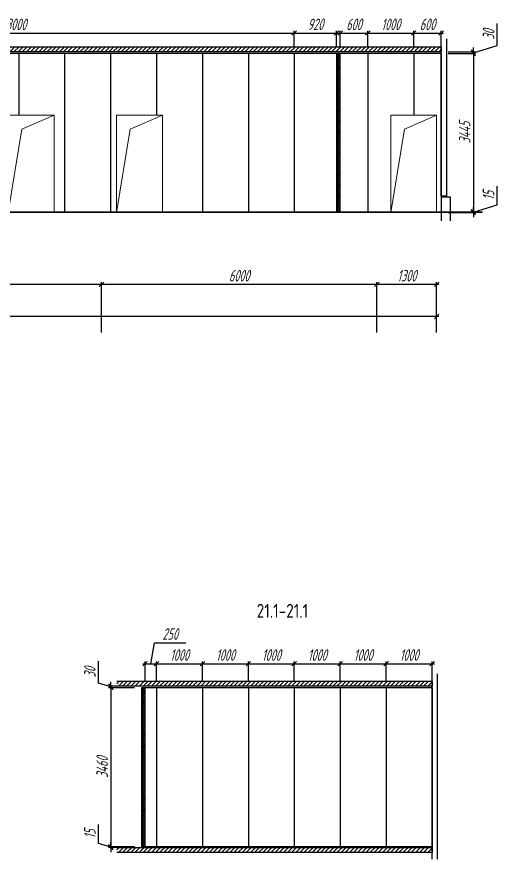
# Model space of a CAD drawing. Header units: millimetres. Extents: x -138350 to 909539, y -253833 to 111767.
# Drawn here: x 177314 to 187773, y -163385 to -145063 of the extents above; entities that cross this region are included whole.
import ezdxf

# ---------------------------------------------------------------- set-up
doc = ezdxf.new("R2010")
doc.units = ezdxf.units.MM
for name, color, linetype, lineweight in [('_Окна_двери', 131, 'Continuous', 15), ('_Оси', 90, 'Continuous', 13), ('_Размеры', 120, 'Continuous', 13), ('_Сендвичи', 230, 'Continuous', 30), ('_Стены', 7, 'Continuous', 30), ('_Сэндвичи штрих', 7, 'Continuous', 5), ('_Текст', 141, 'Continuous', 20), ('выноска', 7, 'Continuous', 13), ('тонкие', 221, 'Continuous', 13)]:
    doc.layers.add(name, color=color, linetype=linetype, lineweight=lineweight)
doc.styles.add('Museo sans', font='CS_Gost2304.shx')
doc.styles.add('СПДС_размеры', font='spdswin.shx', dxfattribs={"width": 0.8, "oblique": 15})
doc.dimstyles.new('СПДС', dxfattribs={"dimtxt": 2.5, "dimasz": 1, "dimexe": 0.5, "dimexo": 1.5, "dimtad": 1, "dimdec": 0, "dimtxsty": 'СПДС_размеры', "dimblk": 'OBLIQUE', "dimcen": 2.5, "dimdle": 0.5, "dimadec": 8, "dimazin": 0, "dimtfac": 1, "dimtdec": 0, "dimtix": 1, "dimtmove": 0, "dimatfit": 3, "dimfxl": 1, "dimarcsym": 0})

# ---------------------------------------------------------------- blocks, each defined once
blk = doc.blocks.new('_Oblique')
at = {"layer": 'выноска', "color": 0, "lineweight": -2}
blk.add_line((-0.5, -0.5), (0.5, 0.5), dxfattribs=at)
blk = doc.blocks.new('*D512')
at = {"layer": '_Оси', "color": 0, "lineweight": -2, "transparency": 16777216}
for p, q in [((186505, -151582), (167105, -151582)), ((167155, -151932), (167155, -151532)), ((186455, -151932), (186455, -151532))]:
    blk.add_line(p, q, dxfattribs=at)
at = {"layer": 'Defpoints', "color": 0, "transparency": 16777216}
for p in [(167155, -151582), (167155, -152082), (186455, -152082)]:
    blk.add_point(p, dxfattribs=at)
at = {"layer": '_Оси', "color": 0, "lineweight": -2, "transparency": 16777216, "xscale": 100, "yscale": 100, "zscale": 100, "rotation": 180}
blk.add_blockref('_Oblique', (167155, -151582), dxfattribs=at)
at = {"layer": '_Оси', "color": 0, "lineweight": -2, "transparency": 16777216, "xscale": 100, "yscale": 100, "zscale": 100}
blk.add_blockref('_Oblique', (186455, -151582), dxfattribs=at)
at = {"layer": '_Оси', "color": 0, "lineweight": 25, "transparency": 16777216, "insert": (176805, -151394.5), "char_height": 250, "attachment_point": 5, "style": 'СПДС_размеры'}
blk.add_mtext('19300', dxfattribs=at)
blk = doc.blocks.new('*D513')
at = {"layer": '_Оси', "color": 0, "lineweight": -2, "transparency": 16777216}
for p, q in [((186505, -150882), (185105, -150882)), ((185155, -151932), (185155, -150832)), ((186455, -151932), (186455, -150832))]:
    blk.add_line(p, q, dxfattribs=at)
at = {"layer": 'Defpoints', "color": 0, "transparency": 16777216}
for p in [(185155, -150882), (185155, -152082), (186455, -152082)]:
    blk.add_point(p, dxfattribs=at)
at = {"layer": '_Оси', "color": 0, "lineweight": -2, "transparency": 16777216, "xscale": 100, "yscale": 100, "zscale": 100, "rotation": 180}
blk.add_blockref('_Oblique', (185155, -150882), dxfattribs=at)
at = {"layer": '_Оси', "color": 0, "lineweight": -2, "transparency": 16777216, "xscale": 100, "yscale": 100, "zscale": 100}
blk.add_blockref('_Oblique', (186455, -150882), dxfattribs=at)
at = {"layer": '_Оси', "color": 0, "lineweight": 25, "transparency": 16777216, "insert": (185805, -150694.5), "char_height": 250, "attachment_point": 5, "style": 'СПДС_размеры'}
blk.add_mtext('1300', dxfattribs=at)
blk = doc.blocks.new('*D514')
at = {"layer": '_Оси', "color": 0, "lineweight": -2, "transparency": 16777216}
for p, q in [((185205, -150882), (179105, -150882)), ((179155, -151932), (179155, -150832)), ((185155, -151932), (185155, -150832))]:
    blk.add_line(p, q, dxfattribs=at)
at = {"layer": 'Defpoints', "color": 0, "transparency": 16777216}
for p in [(179155, -150882), (179155, -152082), (185155, -152082)]:
    blk.add_point(p, dxfattribs=at)
at = {"layer": '_Оси', "color": 0, "lineweight": -2, "transparency": 16777216, "xscale": 100, "yscale": 100, "zscale": 100, "rotation": 180}
blk.add_blockref('_Oblique', (179155, -150882), dxfattribs=at)
at = {"layer": '_Оси', "color": 0, "lineweight": -2, "transparency": 16777216, "xscale": 100, "yscale": 100, "zscale": 100}
blk.add_blockref('_Oblique', (185155, -150882), dxfattribs=at)
at = {"layer": '_Оси', "color": 0, "lineweight": 25, "transparency": 16777216, "insert": (182155, -150694.5), "char_height": 250, "attachment_point": 5, "style": 'СПДС_размеры'}
blk.add_mtext('6000', dxfattribs=at)
blk = doc.blocks.new('*D515')
at = {"layer": '_Оси', "color": 0, "lineweight": -2, "transparency": 16777216}
for p, q in [((179205, -150882), (173105, -150882)), ((173155, -151932), (173155, -150832)), ((179155, -151932), (179155, -150832))]:
    blk.add_line(p, q, dxfattribs=at)
at = {"layer": 'Defpoints', "color": 0, "transparency": 16777216}
for p in [(173155, -150882), (173155, -152082), (179155, -152082)]:
    blk.add_point(p, dxfattribs=at)
at = {"layer": '_Оси', "color": 0, "lineweight": -2, "transparency": 16777216, "xscale": 100, "yscale": 100, "zscale": 100, "rotation": 180}
blk.add_blockref('_Oblique', (173155, -150882), dxfattribs=at)
at = {"layer": '_Оси', "color": 0, "lineweight": -2, "transparency": 16777216, "xscale": 100, "yscale": 100, "zscale": 100}
blk.add_blockref('_Oblique', (179155, -150882), dxfattribs=at)
at = {"layer": '_Оси', "color": 0, "lineweight": 25, "transparency": 16777216, "insert": (176155, -150694.5), "char_height": 250, "attachment_point": 5, "style": 'СПДС_размеры'}
blk.add_mtext('6000', dxfattribs=at)
blk = doc.blocks.new('*U479')
at = {"color": 0, "ltscale": 100}
blk.add_lwpolyline([(0, 0), (1000, 0), (1000, 2115), (0, 2115)], close=True, dxfattribs=at)
blk.add_lwpolyline([(1000, 2115), (300, 1815), (0, 0)], dxfattribs=at)
blk = doc.blocks.new('*D520')
at = {"layer": '_Размеры', "color": 0, "lineweight": -2, "ltscale": 100, "transparency": 16777216}
for p, q in [((170305, -145415), (183405, -145415)), ((170355, -145708), (170355, -145365)), ((183355, -145708), (183355, -145365))]:
    blk.add_line(p, q, dxfattribs=at)
at = {"layer": 'Defpoints', "color": 0, "ltscale": 100, "transparency": 16777216}
for p in [(183355, -145415), (170355, -145858), (183355, -145858)]:
    blk.add_point(p, dxfattribs=at)
at = {"layer": '_Размеры', "color": 0, "lineweight": -2, "ltscale": 100, "transparency": 16777216, "xscale": 100, "yscale": 100, "zscale": 100, "rotation": 180}
blk.add_blockref('_Oblique', (170355, -145415), dxfattribs=at)
at = {"layer": '_Размеры', "color": 0, "lineweight": -2, "ltscale": 100, "transparency": 16777216, "xscale": 100, "yscale": 100, "zscale": 100}
blk.add_blockref('_Oblique', (183355, -145415), dxfattribs=at)
at = {"layer": '_Размеры', "color": 0, "ltscale": 100, "transparency": 16777216, "insert": (176855, -145227.5), "char_height": 250, "attachment_point": 5, "style": 'СПДС_размеры'}
blk.add_mtext('1000х13=13000', dxfattribs=at)
blk = doc.blocks.new('*D521')
at = {"layer": '_Размеры', "color": 0, "lineweight": -2, "ltscale": 100, "transparency": 16777216}
for p, q in [((183305, -145415), (184325, -145415)), ((183355, -145708), (183355, -145365)), ((184275, -145708), (184275, -145365))]:
    blk.add_line(p, q, dxfattribs=at)
at = {"layer": 'Defpoints', "color": 0, "ltscale": 100, "transparency": 16777216}
for p in [(184275, -145415), (183355, -145858), (184275, -145858)]:
    blk.add_point(p, dxfattribs=at)
at = {"layer": '_Размеры', "color": 0, "lineweight": -2, "ltscale": 100, "transparency": 16777216, "xscale": 100, "yscale": 100, "zscale": 100, "rotation": 180}
blk.add_blockref('_Oblique', (183355, -145415), dxfattribs=at)
at = {"layer": '_Размеры', "color": 0, "lineweight": -2, "ltscale": 100, "transparency": 16777216, "xscale": 100, "yscale": 100, "zscale": 100}
blk.add_blockref('_Oblique', (184275, -145415), dxfattribs=at)
at = {"layer": '_Размеры', "color": 0, "ltscale": 100, "transparency": 16777216, "insert": (183815, -145227.5), "char_height": 250, "attachment_point": 5, "style": 'СПДС_размеры'}
blk.add_mtext('920', dxfattribs=at)
blk = doc.blocks.new('*D522')
at = {"layer": '_Размеры', "color": 0, "lineweight": -2, "ltscale": 100, "transparency": 16777216}
for p, q in [((184305, -145415), (185005, -145415)), ((184355, -145708), (184355, -145365)), ((184955, -145708), (184955, -145365))]:
    blk.add_line(p, q, dxfattribs=at)
at = {"layer": 'Defpoints', "color": 0, "ltscale": 100, "transparency": 16777216}
for p in [(184955, -145415), (184355, -145858), (184955, -145858)]:
    blk.add_point(p, dxfattribs=at)
at = {"layer": '_Размеры', "color": 0, "lineweight": -2, "ltscale": 100, "transparency": 16777216, "xscale": 100, "yscale": 100, "zscale": 100, "rotation": 180}
blk.add_blockref('_Oblique', (184355, -145415), dxfattribs=at)
at = {"layer": '_Размеры', "color": 0, "lineweight": -2, "ltscale": 100, "transparency": 16777216, "xscale": 100, "yscale": 100, "zscale": 100}
blk.add_blockref('_Oblique', (184955, -145415), dxfattribs=at)
at = {"layer": '_Размеры', "color": 0, "ltscale": 100, "transparency": 16777216, "insert": (184655, -145227.5), "char_height": 250, "attachment_point": 5, "style": 'СПДС_размеры'}
blk.add_mtext('600', dxfattribs=at)
blk = doc.blocks.new('*D523')
at = {"layer": '_Размеры', "color": 0, "lineweight": -2, "ltscale": 100, "transparency": 16777216}
for p, q in [((184905, -145415), (186005, -145415)), ((184955, -145708), (184955, -145365)), ((185955, -145708), (185955, -145365))]:
    blk.add_line(p, q, dxfattribs=at)
at = {"layer": 'Defpoints', "color": 0, "ltscale": 100, "transparency": 16777216}
for p in [(185955, -145415), (184955, -145858), (185955, -145858)]:
    blk.add_point(p, dxfattribs=at)
at = {"layer": '_Размеры', "color": 0, "lineweight": -2, "ltscale": 100, "transparency": 16777216, "xscale": 100, "yscale": 100, "zscale": 100, "rotation": 180}
blk.add_blockref('_Oblique', (184955, -145415), dxfattribs=at)
at = {"layer": '_Размеры', "color": 0, "lineweight": -2, "ltscale": 100, "transparency": 16777216, "xscale": 100, "yscale": 100, "zscale": 100}
blk.add_blockref('_Oblique', (185955, -145415), dxfattribs=at)
at = {"layer": '_Размеры', "color": 0, "ltscale": 100, "transparency": 16777216, "insert": (185455, -145227.5), "char_height": 250, "attachment_point": 5, "style": 'СПДС_размеры'}
blk.add_mtext('1000', dxfattribs=at)
blk = doc.blocks.new('*D524')
at = {"layer": '_Размеры', "color": 0, "lineweight": -2, "ltscale": 100, "transparency": 16777216}
for p, q in [((185905, -145415), (186605, -145415)), ((185955, -145708), (185955, -145365)), ((186555, -145708), (186555, -145365))]:
    blk.add_line(p, q, dxfattribs=at)
at = {"layer": 'Defpoints', "color": 0, "ltscale": 100, "transparency": 16777216}
for p in [(186555, -145415), (185955, -145858), (186555, -145858)]:
    blk.add_point(p, dxfattribs=at)
at = {"layer": '_Размеры', "color": 0, "lineweight": -2, "ltscale": 100, "transparency": 16777216, "xscale": 100, "yscale": 100, "zscale": 100, "rotation": 180}
blk.add_blockref('_Oblique', (185955, -145415), dxfattribs=at)
at = {"layer": '_Размеры', "color": 0, "lineweight": -2, "ltscale": 100, "transparency": 16777216, "xscale": 100, "yscale": 100, "zscale": 100}
blk.add_blockref('_Oblique', (186555, -145415), dxfattribs=at)
at = {"layer": '_Размеры', "color": 0, "ltscale": 100, "transparency": 16777216, "insert": (186255, -145227.5), "char_height": 250, "attachment_point": 5, "style": 'СПДС_размеры'}
blk.add_mtext('600', dxfattribs=at)
blk = doc.blocks.new('*D525')
at = {"layer": '_Размеры', "color": 0, "lineweight": -2, "ltscale": 100, "transparency": 16777216}
for p, q in [((187773, -145687), (187773, -145207)), ((186705, -145828), (187304, -145828)), ((187254, -145843), (187773, -145687)), ((187254, -145828), (187254, -145728)), ((187254, -145828), (187254, -145858)), ((187254, -145828), (187254, -145858)), ((186705, -145858), (187304, -145858)), ((187254, -145858), (187254, -145958))]:
    blk.add_line(p, q, dxfattribs=at)
at = {"layer": 'Defpoints', "color": 0, "ltscale": 100, "transparency": 16777216}
for p in [(186555, -145828), (186555, -145858), (187254, -145858)]:
    blk.add_point(p, dxfattribs=at)
at = {"layer": '_Размеры', "color": 0, "lineweight": -2, "ltscale": 100, "transparency": 16777216, "xscale": 100, "yscale": 100, "zscale": 100}
for p, rotation in [((187254, -145828), 270), ((187254, -145858), 90)]:
    blk.add_blockref('_Oblique', p, dxfattribs=dict(at, rotation=rotation))
at = {"layer": '_Размеры', "color": 0, "ltscale": 100, "transparency": 16777216, "insert": (187585, -145447), "char_height": 250, "attachment_point": 5, "rotation": 90, "style": 'СПДС_размеры'}
blk.add_mtext('30', dxfattribs=at)
blk = doc.blocks.new('*D526')
at = {"layer": '_Размеры', "color": 0, "lineweight": -2, "ltscale": 100, "transparency": 16777216}
for p, q in [((187254, -145808), (187254, -149353)), ((186705, -145858), (187304, -145858)), ((186705, -149303), (187304, -149303))]:
    blk.add_line(p, q, dxfattribs=at)
at = {"layer": 'Defpoints', "color": 0, "ltscale": 100, "transparency": 16777216}
for p in [(186555, -145858), (186555, -149303), (187254, -149303)]:
    blk.add_point(p, dxfattribs=at)
at = {"layer": '_Размеры', "color": 0, "lineweight": -2, "ltscale": 100, "transparency": 16777216, "xscale": 100, "yscale": 100, "zscale": 100}
for p, rotation in [((187254, -145858), 90), ((187254, -149303), 270)]:
    blk.add_blockref('_Oblique', p, dxfattribs=dict(at, rotation=rotation))
at = {"layer": '_Размеры', "color": 0, "ltscale": 100, "transparency": 16777216, "insert": (187066.5, -147580.5), "char_height": 250, "attachment_point": 5, "rotation": 90, "style": 'СПДС_размеры'}
blk.add_mtext('3445', dxfattribs=at)
blk = doc.blocks.new('*D527')
at = {"layer": '_Размеры', "color": 0, "lineweight": -2, "ltscale": 100, "transparency": 16777216}
for p, q in [((187773, -149155), (187773, -148744)), ((186705, -149303), (187304, -149303)), ((186705, -149318), (187304, -149318)), ((187254, -149310), (187773, -149155)), ((187254, -149303), (187254, -149203)), ((187254, -149303), (187254, -149318)), ((187254, -149303), (187254, -149318)), ((187254, -149318), (187254, -149418))]:
    blk.add_line(p, q, dxfattribs=at)
at = {"layer": 'Defpoints', "color": 0, "ltscale": 100, "transparency": 16777216}
for p in [(186555, -149303), (186555, -149318), (187254, -149318)]:
    blk.add_point(p, dxfattribs=at)
at = {"layer": '_Размеры', "color": 0, "lineweight": -2, "ltscale": 100, "transparency": 16777216, "xscale": 100, "yscale": 100, "zscale": 100}
for p, rotation in [((187254, -149303), 270), ((187254, -149318), 90)]:
    blk.add_blockref('_Oblique', p, dxfattribs=dict(at, rotation=rotation))
at = {"layer": '_Размеры', "color": 0, "ltscale": 100, "transparency": 16777216, "insert": (187585, -148949), "char_height": 250, "attachment_point": 5, "rotation": 90, "style": 'СПДС_размеры'}
blk.add_mtext('15', dxfattribs=at)
blk = doc.blocks.new('*D778')
at = {"layer": '_Размеры', "color": 0, "lineweight": -2, "ltscale": 100, "transparency": 16777216}
for p, q in [((180230, -159133), (180311, -158677)), ((180311, -158677), (180995, -158677)), ((180055, -159133), (180405, -159133)), ((180105, -159505), (180105, -159083)), ((180355, -159505), (180355, -159083))]:
    blk.add_line(p, q, dxfattribs=at)
at = {"layer": 'Defpoints', "color": 0, "ltscale": 100, "transparency": 16777216}
for p in [(180355, -159133), (180105, -159655), (180355, -159655)]:
    blk.add_point(p, dxfattribs=at)
at = {"layer": '_Размеры', "color": 0, "lineweight": -2, "ltscale": 100, "transparency": 16777216, "xscale": 100, "yscale": 100, "zscale": 100, "rotation": 180}
blk.add_blockref('_Oblique', (180105, -159133), dxfattribs=at)
at = {"layer": '_Размеры', "color": 0, "lineweight": -2, "ltscale": 100, "transparency": 16777216, "xscale": 100, "yscale": 100, "zscale": 100}
blk.add_blockref('_Oblique', (180355, -159133), dxfattribs=at)
at = {"layer": '_Размеры', "color": 0, "ltscale": 100, "transparency": 16777216, "insert": (180653, -158489), "char_height": 250, "attachment_point": 5, "style": 'СПДС_размеры'}
blk.add_mtext('250', dxfattribs=at)
blk = doc.blocks.new('*D779')
at = {"layer": '_Размеры', "color": 0, "lineweight": -2, "ltscale": 100, "transparency": 16777216}
for p, q in [((180305, -159133), (181405, -159133)), ((180355, -159505), (180355, -159083)), ((181355, -159505), (181355, -159083))]:
    blk.add_line(p, q, dxfattribs=at)
at = {"layer": 'Defpoints', "color": 0, "ltscale": 100, "transparency": 16777216}
for p in [(181355, -159133), (180355, -159655), (181355, -159655)]:
    blk.add_point(p, dxfattribs=at)
at = {"layer": '_Размеры', "color": 0, "lineweight": -2, "ltscale": 100, "transparency": 16777216, "xscale": 100, "yscale": 100, "zscale": 100, "rotation": 180}
blk.add_blockref('_Oblique', (180355, -159133), dxfattribs=at)
at = {"layer": '_Размеры', "color": 0, "lineweight": -2, "ltscale": 100, "transparency": 16777216, "xscale": 100, "yscale": 100, "zscale": 100}
blk.add_blockref('_Oblique', (181355, -159133), dxfattribs=at)
at = {"layer": '_Размеры', "color": 0, "ltscale": 100, "transparency": 16777216, "insert": (180855, -158945.5), "char_height": 250, "attachment_point": 5, "style": 'СПДС_размеры'}
blk.add_mtext('1000', dxfattribs=at)
blk = doc.blocks.new('*D780')
at = {"layer": '_Размеры', "color": 0, "lineweight": -2, "ltscale": 100, "transparency": 16777216}
for p, q in [((181305, -159133), (182405, -159133)), ((181355, -159505), (181355, -159083)), ((182355, -159505), (182355, -159083))]:
    blk.add_line(p, q, dxfattribs=at)
at = {"layer": 'Defpoints', "color": 0, "ltscale": 100, "transparency": 16777216}
for p in [(182355, -159133), (181355, -159655), (182355, -159655)]:
    blk.add_point(p, dxfattribs=at)
at = {"layer": '_Размеры', "color": 0, "lineweight": -2, "ltscale": 100, "transparency": 16777216, "xscale": 100, "yscale": 100, "zscale": 100, "rotation": 180}
blk.add_blockref('_Oblique', (181355, -159133), dxfattribs=at)
at = {"layer": '_Размеры', "color": 0, "lineweight": -2, "ltscale": 100, "transparency": 16777216, "xscale": 100, "yscale": 100, "zscale": 100}
blk.add_blockref('_Oblique', (182355, -159133), dxfattribs=at)
at = {"layer": '_Размеры', "color": 0, "ltscale": 100, "transparency": 16777216, "insert": (181855, -158945.5), "char_height": 250, "attachment_point": 5, "style": 'СПДС_размеры'}
blk.add_mtext('1000', dxfattribs=at)
blk = doc.blocks.new('*D781')
at = {"layer": '_Размеры', "color": 0, "lineweight": -2, "ltscale": 100, "transparency": 16777216}
for p, q in [((182305, -159133), (183405, -159133)), ((182355, -159505), (182355, -159083)), ((183355, -159505), (183355, -159083))]:
    blk.add_line(p, q, dxfattribs=at)
at = {"layer": 'Defpoints', "color": 0, "ltscale": 100, "transparency": 16777216}
for p in [(183355, -159133), (182355, -159655), (183355, -159655)]:
    blk.add_point(p, dxfattribs=at)
at = {"layer": '_Размеры', "color": 0, "lineweight": -2, "ltscale": 100, "transparency": 16777216, "xscale": 100, "yscale": 100, "zscale": 100, "rotation": 180}
blk.add_blockref('_Oblique', (182355, -159133), dxfattribs=at)
at = {"layer": '_Размеры', "color": 0, "lineweight": -2, "ltscale": 100, "transparency": 16777216, "xscale": 100, "yscale": 100, "zscale": 100}
blk.add_blockref('_Oblique', (183355, -159133), dxfattribs=at)
at = {"layer": '_Размеры', "color": 0, "ltscale": 100, "transparency": 16777216, "insert": (182855, -158945.5), "char_height": 250, "attachment_point": 5, "style": 'СПДС_размеры'}
blk.add_mtext('1000', dxfattribs=at)
blk = doc.blocks.new('*D782')
at = {"layer": '_Размеры', "color": 0, "lineweight": -2, "ltscale": 100, "transparency": 16777216}
for p, q in [((183305, -159133), (184405, -159133)), ((183355, -159505), (183355, -159083)), ((184355, -159505), (184355, -159083))]:
    blk.add_line(p, q, dxfattribs=at)
at = {"layer": 'Defpoints', "color": 0, "ltscale": 100, "transparency": 16777216}
for p in [(184355, -159133), (183355, -159655), (184355, -159655)]:
    blk.add_point(p, dxfattribs=at)
at = {"layer": '_Размеры', "color": 0, "lineweight": -2, "ltscale": 100, "transparency": 16777216, "xscale": 100, "yscale": 100, "zscale": 100, "rotation": 180}
blk.add_blockref('_Oblique', (183355, -159133), dxfattribs=at)
at = {"layer": '_Размеры', "color": 0, "lineweight": -2, "ltscale": 100, "transparency": 16777216, "xscale": 100, "yscale": 100, "zscale": 100}
blk.add_blockref('_Oblique', (184355, -159133), dxfattribs=at)
at = {"layer": '_Размеры', "color": 0, "ltscale": 100, "transparency": 16777216, "insert": (183855, -158945.5), "char_height": 250, "attachment_point": 5, "style": 'СПДС_размеры'}
blk.add_mtext('1000', dxfattribs=at)
blk = doc.blocks.new('*D783')
at = {"layer": '_Размеры', "color": 0, "lineweight": -2, "ltscale": 100, "transparency": 16777216}
for p, q in [((184305, -159133), (185405, -159133)), ((184355, -159505), (184355, -159083)), ((185355, -159505), (185355, -159083))]:
    blk.add_line(p, q, dxfattribs=at)
at = {"layer": 'Defpoints', "color": 0, "ltscale": 100, "transparency": 16777216}
for p in [(185355, -159133), (184355, -159655), (185355, -159655)]:
    blk.add_point(p, dxfattribs=at)
at = {"layer": '_Размеры', "color": 0, "lineweight": -2, "ltscale": 100, "transparency": 16777216, "xscale": 100, "yscale": 100, "zscale": 100, "rotation": 180}
blk.add_blockref('_Oblique', (184355, -159133), dxfattribs=at)
at = {"layer": '_Размеры', "color": 0, "lineweight": -2, "ltscale": 100, "transparency": 16777216, "xscale": 100, "yscale": 100, "zscale": 100}
blk.add_blockref('_Oblique', (185355, -159133), dxfattribs=at)
at = {"layer": '_Размеры', "color": 0, "ltscale": 100, "transparency": 16777216, "insert": (184855, -158945.5), "char_height": 250, "attachment_point": 5, "style": 'СПДС_размеры'}
blk.add_mtext('1000', dxfattribs=at)
blk = doc.blocks.new('*D784')
at = {"layer": '_Размеры', "color": 0, "lineweight": -2, "ltscale": 100, "transparency": 16777216}
for p, q in [((185305, -159133), (186405, -159133)), ((185355, -159505), (185355, -159083)), ((186355, -159505), (186355, -159083))]:
    blk.add_line(p, q, dxfattribs=at)
at = {"layer": 'Defpoints', "color": 0, "ltscale": 100, "transparency": 16777216}
for p in [(186355, -159133), (185355, -159655), (186355, -159655)]:
    blk.add_point(p, dxfattribs=at)
at = {"layer": '_Размеры', "color": 0, "lineweight": -2, "ltscale": 100, "transparency": 16777216, "xscale": 100, "yscale": 100, "zscale": 100, "rotation": 180}
blk.add_blockref('_Oblique', (185355, -159133), dxfattribs=at)
at = {"layer": '_Размеры', "color": 0, "lineweight": -2, "ltscale": 100, "transparency": 16777216, "xscale": 100, "yscale": 100, "zscale": 100}
blk.add_blockref('_Oblique', (186355, -159133), dxfattribs=at)
at = {"layer": '_Размеры', "color": 0, "ltscale": 100, "transparency": 16777216, "insert": (185855, -158945.5), "char_height": 250, "attachment_point": 5, "style": 'СПДС_размеры'}
blk.add_mtext('1000', dxfattribs=at)
blk = doc.blocks.new('*D788')
at = {"layer": '_Размеры', "color": 0, "lineweight": -2, "ltscale": 100, "transparency": 16777216}
for p, q in [((179091, -159559), (179091, -159079)), ((179360, -159640), (179091, -159559)), ((179360, -159625), (179360, -159525)), ((179875, -159625), (179310, -159625)), ((179875, -159655), (179310, -159655)), ((179360, -159625), (179360, -159655)), ((179360, -159625), (179360, -159655)), ((179360, -159655), (179360, -159755))]:
    blk.add_line(p, q, dxfattribs=at)
at = {"layer": 'Defpoints', "color": 0, "ltscale": 100, "transparency": 16777216}
for p in [(179360, -159655), (180025, -159625), (180025, -159655)]:
    blk.add_point(p, dxfattribs=at)
at = {"layer": '_Размеры', "color": 0, "lineweight": -2, "ltscale": 100, "transparency": 16777216, "xscale": 100, "yscale": 100, "zscale": 100}
for p, rotation in [((179360, -159625), 270), ((179360, -159655), 90)]:
    blk.add_blockref('_Oblique', p, dxfattribs=dict(at, rotation=rotation))
at = {"layer": '_Размеры', "color": 0, "ltscale": 100, "transparency": 16777216, "insert": (178904, -159319), "char_height": 250, "attachment_point": 5, "rotation": 90, "style": 'СПДС_размеры'}
blk.add_mtext('30', dxfattribs=at)
blk = doc.blocks.new('*D789')
at = {"layer": '_Размеры', "color": 0, "lineweight": -2, "ltscale": 100, "transparency": 16777216}
for p, q in [((179875, -159655), (179310, -159655)), ((179360, -159605), (179360, -163165)), ((179875, -163115), (179310, -163115))]:
    blk.add_line(p, q, dxfattribs=at)
at = {"layer": 'Defpoints', "color": 0, "ltscale": 100, "transparency": 16777216}
for p in [(180025, -159655), (179360, -163115), (180025, -163115)]:
    blk.add_point(p, dxfattribs=at)
at = {"layer": '_Размеры', "color": 0, "lineweight": -2, "ltscale": 100, "transparency": 16777216, "xscale": 100, "yscale": 100, "zscale": 100}
for p, rotation in [((179360, -159655), 90), ((179360, -163115), 270)]:
    blk.add_blockref('_Oblique', p, dxfattribs=dict(at, rotation=rotation))
at = {"layer": '_Размеры', "color": 0, "ltscale": 100, "transparency": 16777216, "insert": (179172.5, -161385), "char_height": 250, "attachment_point": 5, "rotation": 90, "style": 'СПДС_размеры'}
blk.add_mtext('3460', dxfattribs=at)
blk = doc.blocks.new('*D790')
at = {"layer": '_Размеры', "color": 0, "lineweight": -2, "ltscale": 100, "transparency": 16777216}
for p, q in [((179091, -163042), (179091, -162631)), ((179360, -163122), (179091, -163042)), ((179360, -163115), (179360, -163015)), ((179875, -163115), (179310, -163115)), ((179887, -163130), (179310, -163130)), ((179360, -163115), (179360, -163130)), ((179360, -163115), (179360, -163130)), ((179360, -163130), (179360, -163230))]:
    blk.add_line(p, q, dxfattribs=at)
at = {"layer": 'Defpoints', "color": 0, "ltscale": 100, "transparency": 16777216}
for p in [(179360, -163130), (180025, -163115), (180037, -163130)]:
    blk.add_point(p, dxfattribs=at)
at = {"layer": '_Размеры', "color": 0, "lineweight": -2, "ltscale": 100, "transparency": 16777216, "xscale": 100, "yscale": 100, "zscale": 100}
for p, rotation in [((179360, -163115), 270), ((179360, -163130), 90)]:
    blk.add_blockref('_Oblique', p, dxfattribs=dict(at, rotation=rotation))
at = {"layer": '_Размеры', "color": 0, "ltscale": 100, "transparency": 16777216, "insert": (178904, -162836), "char_height": 250, "attachment_point": 5, "rotation": 90, "style": 'СПДС_размеры'}
blk.add_mtext('15', dxfattribs=at)

msp = doc.modelspace()

# ---------------------------------------------------------------- hatches: boundary and pattern name
at = {"layer": '_Сэндвичи штрих', "ltscale": 100}
h = msp.add_hatch(dxfattribs=at)
h.set_pattern_fill('ANSI31', color=256, scale=20)
h.set_pattern_definition([(45, (25883, -18629), (-44.90128, 44.90128), [])])
h.paths.add_polyline_path([(170355, -145718), (170355, -145828), (186555, -145828), (186555, -145718)])
h = msp.add_hatch(dxfattribs=at)
h.set_pattern_fill('ANSI37', color=256, scale=10)
h.set_pattern_definition([(45, (65279, 0), (-22.4506403, 22.4506403), []), (135, (65279, 0), (-22.4506403, -22.4506403), [])])
h.paths.add_polyline_path([(184355, -145858), (184275, -145858), (184275, -149303), (184355, -149303)])
h = msp.add_hatch(dxfattribs=at)
h.set_pattern_fill('ANSI31', color=256, scale=20)
h.set_pattern_definition([(45, (32983, -36041), (-44.90128, 44.90128), [])])
h.paths.add_polyline_path([(179491, -159515), (179491, -159625), (186355, -159625), (186355, -159515)])
h = msp.add_hatch(dxfattribs=at)
h.set_pattern_fill('ANSI37', color=256, scale=10)
h.set_pattern_definition([(45, (61029, -13812), (-22.4506403, 22.4506403), []), (135, (61029, -13812), (-22.4506403, -22.4506403), [])])
h.paths.add_polyline_path([(180105, -159655), (180025, -159655), (180025, -163115), (180105, -163115)])
h = msp.add_hatch(dxfattribs=at)
h.set_pattern_fill('ANSI31', color=256, scale=20)
h.set_pattern_definition([(45, (32983, -39656), (-44.90128, 44.90128), [])])
h.paths.add_polyline_path([(179491, -163130), (179491, -163240), (186355, -163240), (186355, -163130)])

# ---------------------------------------------------------------- linework, layer by layer
at = {"layer": '_Сендвичи', "ltscale": 100}
for p, q in [((186555, -148963), (186555, -145544)), ((186675, -148963), (186675, -145544)), ((186675, -148963), (186555, -148963)), ((186355, -163385), (186355, -159356)), ((186475, -163385), (186475, -159356))]:
    msp.add_line(p, q, dxfattribs=at)
at = {"layer": '_Сендвичи', "color": 2, "ltscale": 100}
for p, q in [((186555, -145858), (170355, -145858)), ((177355, -145858), (177355, -147203)), ((178355, -145858), (178355, -149303)), ((179355, -145858), (179355, -149303)), ((180355, -145858), (180355, -147203)), ((181355, -145858), (181355, -149303)), ((182355, -145858), (182355, -149303)), ((183355, -145858), (183355, -149303)), ((178125, -149303), (179485, -149303)), ((180485, -149303), (185455, -149303)), ((186455, -149303), (186555, -149303)), ((186355, -159655), (180105, -159655)), ((180355, -159655), (180355, -163115)), ((181355, -159655), (181355, -163115)), ((182355, -159655), (182355, -163115)), ((183355, -159655), (183355, -163115)), ((184355, -159655), (184355, -163115)), ((185355, -159655), (185355, -163115)), ((186355, -159655), (186355, -163115)), ((186355, -163115), (180105, -163115))]:
    msp.add_line(p, q, dxfattribs=at)
at = {"layer": '_Сендвичи', "color": 2, "ltscale": 75}
for p, q in [((184955, -145858), (184955, -149303)), ((185955, -145858), (185955, -147203)), ((186555, -145858), (186555, -149303))]:
    msp.add_line(p, q, dxfattribs=at)
at = {"layer": '_Сендвичи', "color": 2, "ltscale": 100}
for points in [[(184275, -149303), (184355, -149303), (184355, -145858), (184275, -145858)], [(180025, -163115), (180105, -163115), (180105, -159655), (180025, -159655)]]:
    msp.add_lwpolyline(points, close=True, dxfattribs=at)
at = {"layer": '_Стены', "ltscale": 100}
for points in [[(170355, -145718), (186555, -145718), (186555, -145828), (170355, -145828)], [(186755, -149503), (186755, -148983), (186555, -148983), (186555, -149503)], [(179491, -159515), (186355, -159515), (186355, -159625), (179491, -159625)], [(179491, -163130), (186355, -163130), (186355, -163240), (179491, -163240)]]:
    msp.add_lwpolyline(points, dxfattribs=at)
at = {"layer": 'тонкие', "ltscale": 100}
for p, q in [((187455, -149303), (166155, -149303)), ((187455, -149318), (166155, -149318))]:
    msp.add_line(p, q, dxfattribs=at)

# ---------------------------------------------------------------- block references
at = {"layer": '_Окна_двери', "ltscale": 75}
for p in [(177125, -149318), (179485, -149318), (185455, -149318)]:
    msp.add_blockref('*U479', p, dxfattribs=at)

# ---------------------------------------------------------------- texts
at = {"layer": '_Текст', "linetype": 'Continuous', "ltscale": 100, "style": 'Museo sans'}
msp.add_text('21.1-21.1', height=300, dxfattribs=at).set_placement((182537, -158133))

# ---------------------------------------------------------------- dimensions: what is measured, and where the dimension line sits
at = {"layer": '_Оси', "lineweight": 25}
for base, p1, p2, picture, middle in [((173155, -150882), (179155, -152082), (173155, -152082), '*D515', (176155, -150694.5)), ((179155, -150882), (185155, -152082), (179155, -152082), '*D514', (182155, -150694.5)), ((185155, -150882), (186455, -152082), (185155, -152082), '*D513', (185805, -150694.5)), ((167155, -151582), (186455, -152082), (167155, -152082), '*D512', (176805, -151394.5))]:
    dim = msp.add_linear_dim(base=base, p1=p1, p2=p2, angle=0, dimstyle='СПДС', override={"dimscale": 100}, dxfattribs=at)
    dim.commit()
    dim.dimension.update_dxf_attribs({"geometry": picture, "text_midpoint": middle})
at = {"layer": '_Размеры', "ltscale": 100}
dim = msp.add_linear_dim(base=(183355, -145415), p1=(170355, -145858), p2=(183355, -145858), text='1000х13=13000', dimstyle='СПДС', override={"dimscale": 100, "dimtix": 0, "dimtmove": 1}, dxfattribs=at)
dim.commit()
dim.dimension.update_dxf_attribs({"geometry": '*D520', "text_midpoint": (176855, -145227.5)})
for base, p1, p2, picture, middle in [((184275, -145415), (183355, -145858), (184275, -145858), '*D521', (183815, -145227.5)), ((185955, -145415), (184955, -145858), (185955, -145858), '*D523', (185455, -145227.5)), ((181355, -159133), (180355, -159655), (181355, -159655), '*D779', (180855, -158945.5)), ((182355, -159133), (181355, -159655), (182355, -159655), '*D780', (181855, -158945.5)), ((183355, -159133), (182355, -159655), (183355, -159655), '*D781', (182855, -158945.5)), ((184355, -159133), (183355, -159655), (184355, -159655), '*D782', (183855, -158945.5)), ((185355, -159133), (184355, -159655), (185355, -159655), '*D783', (184855, -158945.5)), ((186355, -159133), (185355, -159655), (186355, -159655), '*D784', (185855, -158945.5))]:
    dim = msp.add_linear_dim(base=base, p1=p1, p2=p2, dimstyle='СПДС', override={"dimscale": 100, "dimtix": 0, "dimtmove": 1}, dxfattribs=at)
    dim.commit()
    dim.dimension.update_dxf_attribs({"geometry": picture, "text_midpoint": middle})
for base, p1, p2, picture, middle in [((184955, -145415), (184355, -145858), (184955, -145858), '*D522', (184655, -145415)), ((186555, -145415), (185955, -145858), (186555, -145858), '*D524', (186255, -145415)), ((180355, -159133), (180105, -159655), (180355, -159655), '*D778', (180373.1, -158676.8))]:
    dim = msp.add_linear_dim(base=base, p1=p1, p2=p2, dimstyle='СПДС', override={"dimscale": 100, "dimtix": 0, "dimtmove": 1}, dxfattribs=at)
    dim.commit()
    dim.dimension.update_dxf_attribs({"geometry": picture, "text_midpoint": middle, "dimtype": 160})
for base, p1, p2, picture, middle in [((187254, -145858), (186555, -145828), (186555, -145858), '*D525', (187585.2, -145624.9)), ((187254, -149303), (186555, -145858), (186555, -149303), '*D526', (187066.5, -147580.5)), ((187254, -149318), (186555, -149303), (186555, -149318), '*D527', (187585.2, -149092.4)), ((179360, -159655), (180025, -159625), (180025, -159655), '*D788', (178903.8, -159496.9)), ((179360, -163115), (180025, -159655), (180025, -163115), '*D789', (179172.5, -161385)), ((179360, -163130), (180025, -163115), (180037, -163130), '*D790', (178903.8, -162979.4))]:
    dim = msp.add_linear_dim(base=base, p1=p1, p2=p2, angle=90, dimstyle='СПДС', override={"dimscale": 100, "dimtix": 0, "dimtmove": 1}, dxfattribs=at)
    dim.commit()
    dim.dimension.update_dxf_attribs({"geometry": picture, "text_midpoint": middle})

doc.saveas('drawing.dxf')
